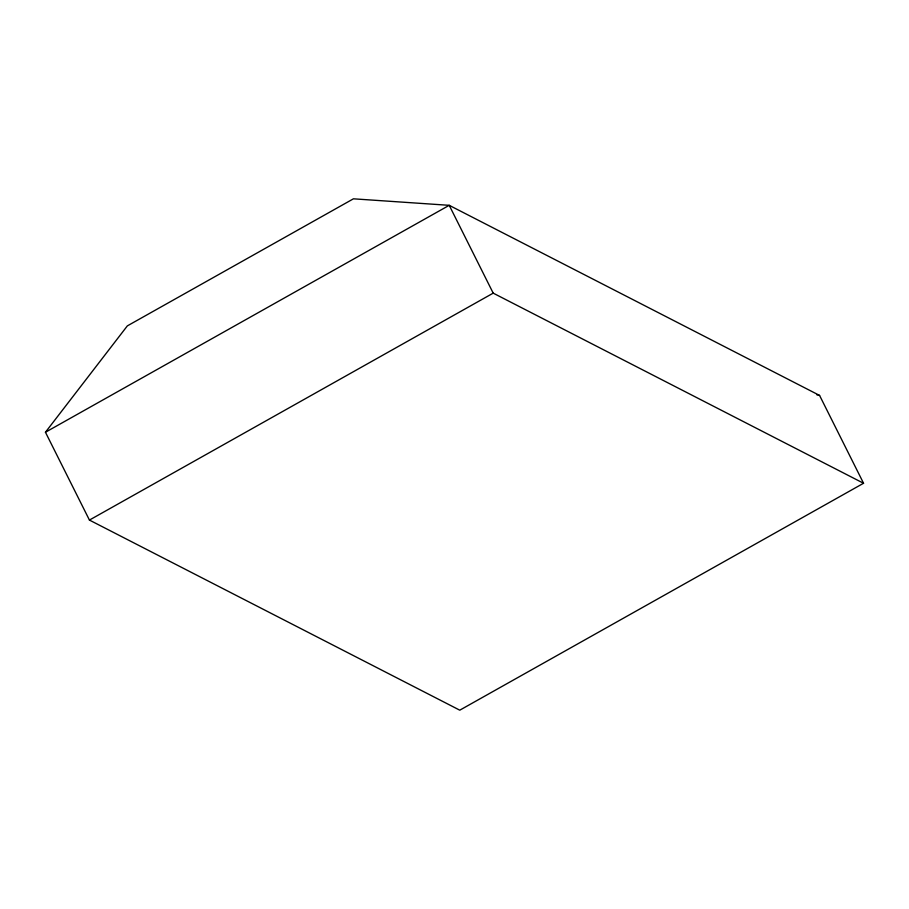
<?xml version="1.0" encoding="UTF-8"?>
<svg xmlns="http://www.w3.org/2000/svg" width="909" height="909" viewBox="0 0 909 909"><rect width="100%" height="100%" fill="white"/><g stroke="black" fill="none" stroke-linecap="round" stroke-linejoin="round"><path stroke-width="1.36" d="M45.45 432.241L127.34 325.888L353.431 198.821L449.228 205.32L819.566 395.426L863.55 483.258L459.772 710.179L89.434 520.073L45.45 432.241L449.228 205.32L493.201 293.141L863.55 483.258M89.434 520.073L493.201 293.141M816.805 394.779L819.566 395.426"/></g></svg>
